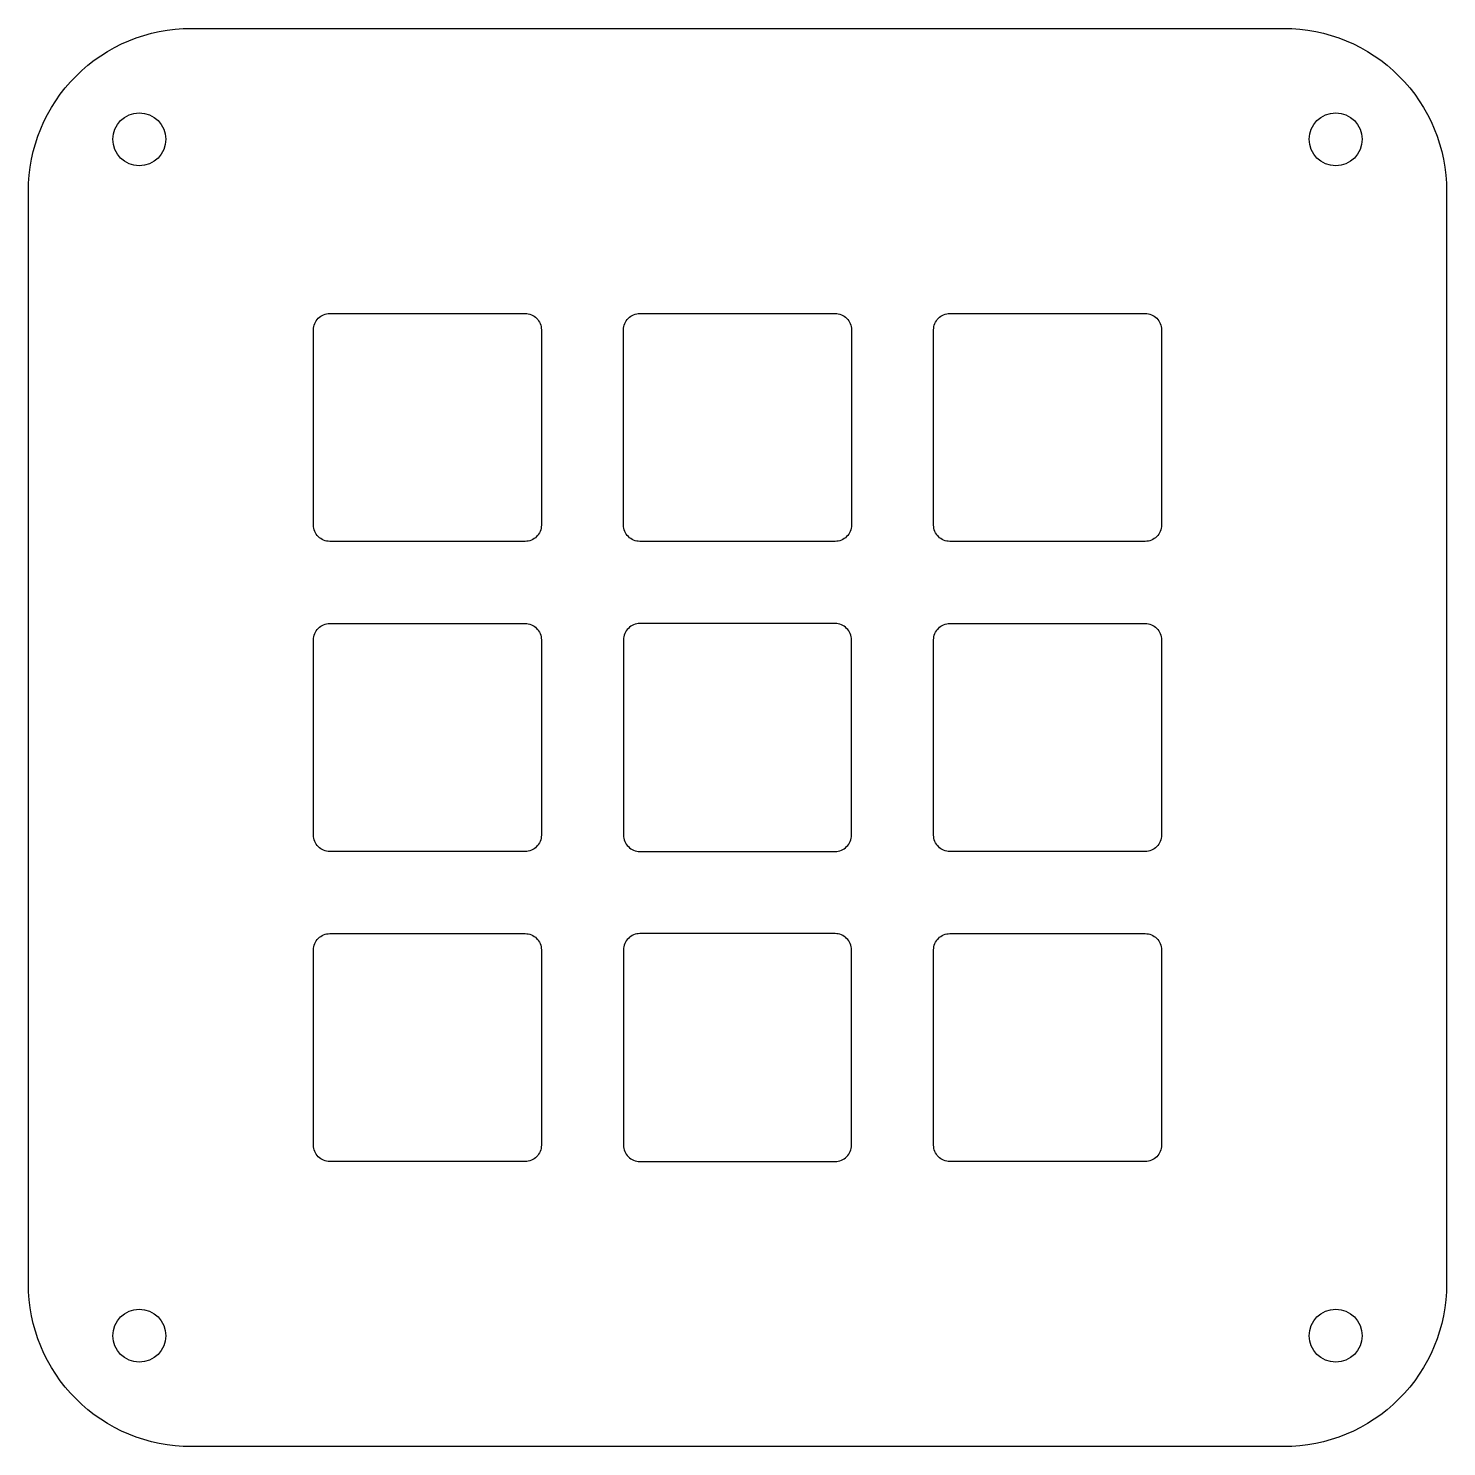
# Model space of a CAD drawing. Header units: millimetres. Extents: x -15 to 72.2, y -72.2 to 15.
import ezdxf

# ---------------------------------------------------------------- set-up
doc = ezdxf.new("R2010")
doc.units = ezdxf.units.MM
doc.layers.get('0').update_dxf_attribs({"linetype": 'CONTINUOUS'})

msp = doc.modelspace()

# ---------------------------------------------------------------- linework, layer by layer
for points in [[(-15, 5, -0.414214), (-5, 15), (62.15, 15, -0.414214), (72.15, 5), (72.15, -62.15, -0.414214), (62.15, -72.15), (-5, -72.15, -0.414214), (-15, -62.15)], [(2.525, -3.525, -0.414214), (3.525, -2.525), (15.525, -2.525, -0.414214), (16.525, -3.525), (16.525, -15.525, -0.414214), (15.525, -16.525), (3.525, -16.525, -0.414214), (2.525, -15.525)], [(21.575, -3.525, -0.414214), (22.575, -2.525), (34.575, -2.525, -0.414214), (35.575, -3.525), (35.575, -15.525, -0.414214), (34.575, -16.525), (22.575, -16.525, -0.414214), (21.575, -15.525)], [(40.625, -3.525, -0.414214), (41.625, -2.525), (53.625, -2.525, -0.414214), (54.625, -3.525), (54.625, -15.525, -0.414214), (53.625, -16.525), (41.625, -16.525, -0.414214), (40.625, -15.525)], [(2.525, -22.575, -0.414214), (3.525, -21.575), (15.525, -21.575, -0.414214), (16.525, -22.575), (16.525, -34.575, -0.414214), (15.525, -35.575), (3.525, -35.575, -0.414214), (2.525, -34.575)], [(21.575, -22.575), (21.575, -34.575, 0.414214), (22.575, -35.575), (34.575, -35.575, 0.414214), (35.575, -34.575), (35.575, -22.575, 0.414214), (34.575, -21.575), (22.575, -21.575, 0.414214)], [(40.625, -22.575, -0.414214), (41.625, -21.575), (53.625, -21.575, -0.414214), (54.625, -22.575), (54.625, -34.575, -0.414214), (53.625, -35.575), (41.625, -35.575, -0.414214), (40.625, -34.575)], [(2.525, -41.625, -0.414214), (3.525, -40.625), (15.525, -40.625, -0.414214), (16.525, -41.625), (16.525, -53.625, -0.414214), (15.525, -54.625), (3.525, -54.625, -0.414214), (2.525, -53.625)], [(21.575, -41.625), (21.575, -53.625, 0.414214), (22.575, -54.625), (34.575, -54.625, 0.414214), (35.575, -53.625), (35.575, -41.625, 0.414214), (34.575, -40.625), (22.575, -40.625, 0.414214)], [(53.625, -40.625, -0.414214), (54.625, -41.625), (54.625, -53.625, -0.414214), (53.625, -54.625), (41.625, -54.625, -0.414214), (40.625, -53.625), (40.625, -41.625, -0.414214), (41.625, -40.625)]]:
    msp.add_lwpolyline(points, format="xyb", close=True)
for centre in [(-8.182, 8.182), (65.332, 8.182), (-8.182, -65.332), (65.332, -65.332)]:
    msp.add_circle(centre, 1.625)

doc.saveas('drawing.dxf')
